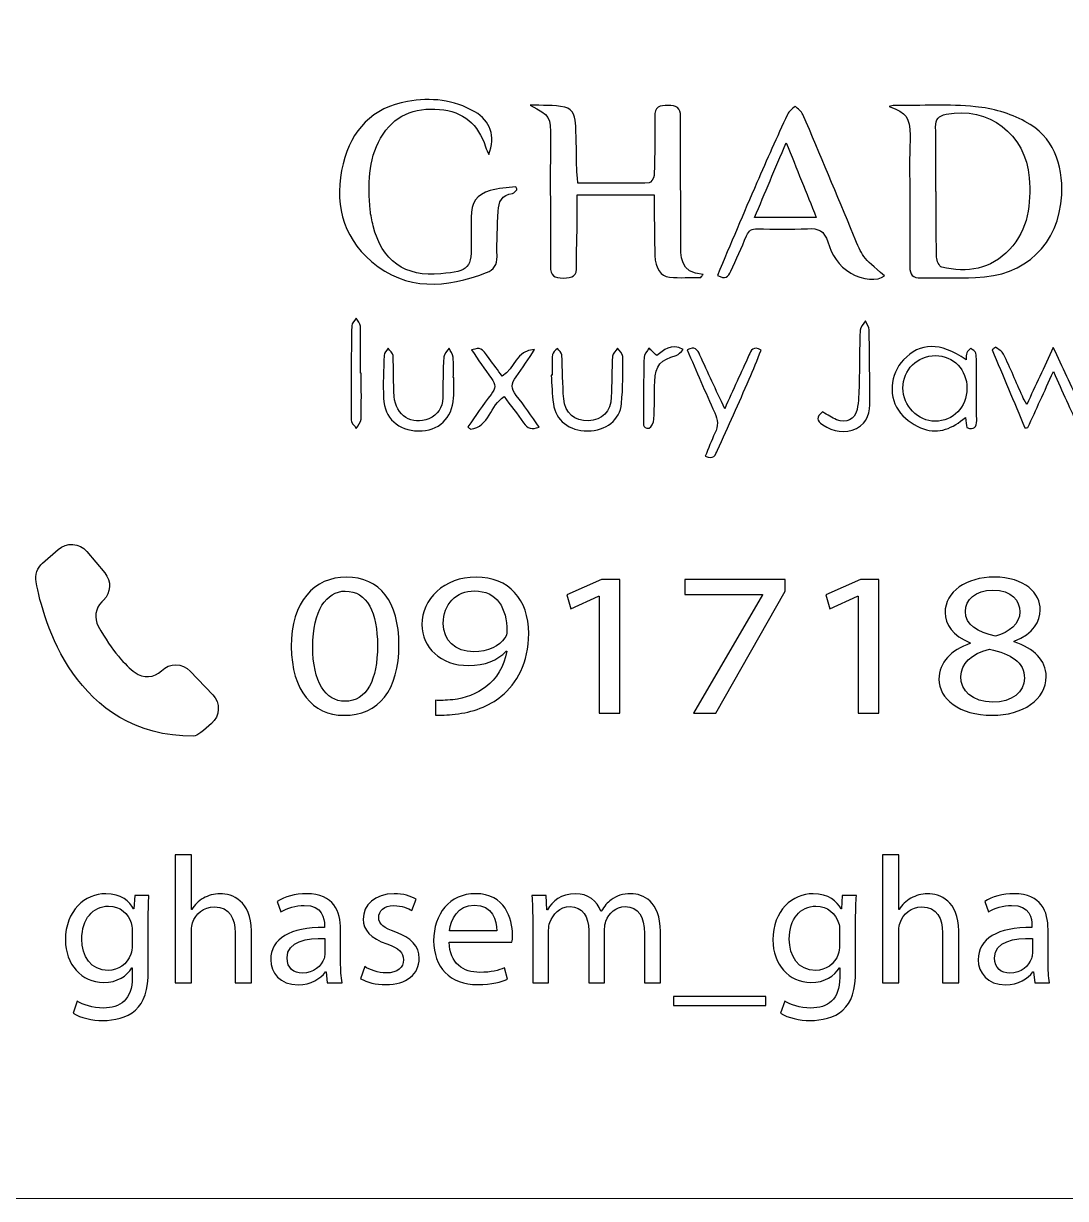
# Model space of a CAD drawing. Header units: millimetres. Extents: x -576 to 618, y 160 to 343.
# Drawn here: x 106.08 to 123.37, y 263.5 to 283 of the extents above; entities that cross this region are included whole.
import ezdxf

# ---------------------------------------------------------------- set-up
doc = ezdxf.new("R2010")
doc.units = ezdxf.units.MM
doc.header["$MEASUREMENT"] = 0
doc.layers.add('Layer 1', color=7, linetype='Continuous')

msp = doc.modelspace()

# ---------------------------------------------------------------- linework, layer by layer
at = {"layer": 'Layer 1', "color": 250, "lineweight": 18}
msp.add_open_spline([(103.1217, 303.3001), (103.1217, 303.3001), (136.9517, 303.3001), (136.9517, 303.3001), (138.5957, 303.3001), (139.9367, 301.9591), (139.9367, 300.3151), (139.9367, 300.3151), (139.9367, 266.4851), (139.9367, 266.4851), (139.9367, 264.8411), (138.5957, 263.5001), (136.9517, 263.5001), (136.9517, 263.5001), (103.1217, 263.5001), (103.1217, 263.5001), (101.4777, 263.5001), (100.1367, 264.8411), (100.1367, 266.4851), (100.1367, 266.4851), (100.1367, 300.3151), (100.1367, 300.3151), (100.1367, 301.9591), (101.4777, 303.3001), (103.1217, 303.3001)], degree=3, knots=[0, 0, 0, 0, 0.125, 0.125, 0.125, 0.25, 0.25, 0.25, 0.375, 0.375, 0.375, 0.5, 0.5, 0.5, 0.625, 0.625, 0.625, 0.75, 0.75, 0.75, 0.875, 0.875, 0.875, 1, 1, 1, 1], dxfattribs=at)
at = {"layer": 'Layer 1', "color": 230}
for points, knots in [([(113.798, 280.8265), (113.7802, 280.87), (113.7593, 280.9121), (113.7449, 280.9566), (113.6239, 281.3286), (113.3755, 281.5452), (112.9805, 281.5773), (112.5618, 281.6116), (112.2192, 281.4771), (112.0039, 281.1002), (111.7911, 280.7283), (111.7954, 280.3196), (111.8305, 279.9099), (111.8383, 279.8203), (111.8613, 279.7317), (111.8822, 279.644), (112.0174, 279.0684), (112.4126, 278.7875), (113.0026, 278.8465), (113.4778, 278.8946), (113.5172, 278.9389), (113.5072, 279.4122), (113.5047, 279.5367), (113.5028, 279.6616), (113.5044, 279.786), (113.5066, 280.0269), (113.5958, 280.1642), (113.8211, 280.2287), (113.958, 280.2678), (114.1044, 280.2733), (114.2463, 280.2939), (114.2529, 280.2768), (114.2594, 280.2602), (114.266, 280.2431), (114.242, 280.2222), (114.2195, 280.1851), (114.1933, 280.1826), (114.0111, 280.1632), (113.9606, 280.0366), (113.953, 279.8852), (113.9406, 279.6365), (113.93, 279.3869), (113.9353, 279.1376), (113.9381, 278.9966), (113.886, 278.9158), (113.758, 278.8674), (113.0912, 278.6141), (112.4332, 278.5564), (111.8526, 279.0524), (111.3524, 279.4802), (111.2298, 280.0547), (111.3812, 280.6756), (111.5172, 281.2321), (111.8716, 281.6081), (112.451, 281.709), (112.8355, 281.776), (113.2198, 281.7408), (113.5689, 281.5352), (113.8223, 281.3853), (113.9153, 281.138), (113.798, 280.8265)], [0, 0, 0, 0, 0.05, 0.05, 0.05, 0.1, 0.1, 0.1, 0.15, 0.15, 0.15, 0.2, 0.2, 0.2, 0.25, 0.25, 0.25, 0.3, 0.3, 0.3, 0.35, 0.35, 0.35, 0.4, 0.4, 0.4, 0.45, 0.45, 0.45, 0.5, 0.5, 0.5, 0.55, 0.55, 0.55, 0.6, 0.6, 0.6, 0.65, 0.65, 0.65, 0.7, 0.7, 0.7, 0.75, 0.75, 0.75, 0.8, 0.8, 0.8, 0.85, 0.85, 0.85, 0.9, 0.9, 0.9, 0.95, 0.95, 0.95, 1, 1, 1, 1]), ([(117.3177, 278.7875), (117.1436, 278.7875), (116.9686, 278.776), (116.796, 278.7913), (116.6466, 278.8043), (116.5627, 278.9345), (116.5542, 279.1517), (116.5436, 279.4234), (116.5455, 279.6958), (116.5427, 279.9682), (116.5421, 280.029), (116.5427, 280.0899), (116.5427, 280.1601), (116.5427, 280.1601), (115.2625, 280.1601), (115.2625, 280.1601), (115.2625, 279.9494), (115.2638, 279.7466), (115.2622, 279.5442), (115.2606, 279.357), (115.2457, 279.1694), (115.2563, 278.9828), (115.2659, 278.8088), (115.1861, 278.7776), (115.0335, 278.7766), (114.8831, 278.7753), (114.8185, 278.8159), (114.8204, 278.976), (114.8254, 279.4746), (114.8191, 279.9738), (114.8185, 280.4727), (114.8185, 280.6771), (114.8229, 280.8811), (114.8232, 281.0852), (114.8238, 281.4611), (114.8176, 281.4702), (114.4865, 281.6478), (114.6784, 281.639), (114.8746, 281.6518), (115.0609, 281.6147), (115.2073, 281.5853), (115.2354, 281.4312), (115.2413, 281.2977), (115.2519, 281.0596), (115.2516, 280.8215), (115.2581, 280.5835), (115.2603, 280.5108), (115.2697, 280.439), (115.2769, 280.3497), (115.6787, 280.3497), (116.0687, 280.347), (116.4584, 280.3554), (116.4884, 280.356), (116.5402, 280.4369), (116.5417, 280.4818), (116.5517, 280.8047), (116.5599, 281.1282), (116.5515, 281.4509), (116.5468, 281.6243), (116.6338, 281.6437), (116.7717, 281.6437), (116.9087, 281.6437), (116.981, 281.611), (116.9801, 281.4533), (116.9767, 280.7673), (116.9839, 280.0811), (116.9842, 279.3947), (116.9842, 279.1342), (116.9567, 278.8621), (117.3561, 278.8384), (117.3433, 278.8212), (117.3306, 278.8047), (117.3177, 278.7875)], [0, 0, 0, 0, 0.0416667, 0.0416667, 0.0416667, 0.0833333, 0.0833333, 0.0833333, 0.125, 0.125, 0.125, 0.1666667, 0.1666667, 0.1666667, 0.2083333, 0.2083333, 0.2083333, 0.25, 0.25, 0.25, 0.2916667, 0.2916667, 0.2916667, 0.3333333, 0.3333333, 0.3333333, 0.375, 0.375, 0.375, 0.4166667, 0.4166667, 0.4166667, 0.4583333, 0.4583333, 0.4583333, 0.5, 0.5, 0.5, 0.5416667, 0.5416667, 0.5416667, 0.5833333, 0.5833333, 0.5833333, 0.625, 0.625, 0.625, 0.6666667, 0.6666667, 0.6666667, 0.7083333, 0.7083333, 0.7083333, 0.75, 0.75, 0.75, 0.7916667, 0.7916667, 0.7916667, 0.8333333, 0.8333333, 0.8333333, 0.875, 0.875, 0.875, 0.9166667, 0.9166667, 0.9166667, 0.9583333, 0.9583333, 0.9583333, 1, 1, 1, 1]), ([(117.5905, 278.8221), (117.8117, 279.3426), (118.026, 279.853), (118.2457, 280.361), (118.4098, 280.7401), (118.579, 281.1173), (118.752, 281.4924), (118.7771, 281.5467), (118.8363, 281.585), (118.8797, 281.6306), (118.924, 281.5844), (118.9864, 281.546), (119.0101, 281.4908), (119.294, 280.8247), (119.5755, 280.1575), (119.8507, 279.4877), (119.9976, 279.1304), (119.9917, 279.128), (120.3636, 278.8147), (120.2529, 278.7208), (119.9923, 278.7429), (119.8039, 278.8574), (119.603, 278.9791), (119.4862, 279.1666), (119.421, 279.3804), (119.3661, 279.561), (119.2632, 279.6063), (119.0859, 279.5965), (118.8092, 279.5816), (118.5308, 279.5894), (118.2532, 279.5944), (118.1611, 279.5959), (118.1099, 279.566), (118.0741, 279.4789), (117.992, 279.2802), (117.8984, 279.0864), (117.8123, 278.8895), (117.7721, 278.7975), (117.719, 278.7492), (117.5905, 278.8221)], [0, 0, 0, 0, 0.0769231, 0.0769231, 0.0769231, 0.1538462, 0.1538462, 0.1538462, 0.2307692, 0.2307692, 0.2307692, 0.3076923, 0.3076923, 0.3076923, 0.3846154, 0.3846154, 0.3846154, 0.4615385, 0.4615385, 0.4615385, 0.5384615, 0.5384615, 0.5384615, 0.6153846, 0.6153846, 0.6153846, 0.6923077, 0.6923077, 0.6923077, 0.7692308, 0.7692308, 0.7692308, 0.8461538, 0.8461538, 0.8461538, 0.9230769, 0.9230769, 0.9230769, 1, 1, 1, 1]), ([(120.4398, 281.6248), (120.4707, 281.6304), (120.5013, 281.641), (120.5318, 281.6407), (120.9793, 281.6386), (121.4292, 281.6635), (121.8725, 281.6217), (122.1521, 281.5951), (122.4442, 281.5097), (122.6916, 281.3774), (123.1652, 281.125), (123.3293, 280.6704), (123.3022, 280.1583), (123.2582, 279.3337), (122.7, 278.8076), (121.8709, 278.7852), (121.5715, 278.7768), (121.271, 278.7876), (120.9711, 278.7786), (120.8277, 278.7745), (120.7833, 278.8348), (120.7836, 278.9686), (120.7852, 279.5518), (120.7808, 280.1349), (120.7799, 280.7178), (120.7799, 280.8594), (120.7893, 281.0008), (120.7873, 281.1424), (120.7833, 281.4466), (120.7312, 281.5134), (120.4398, 281.6248)], [0, 0, 0, 0, 0.1, 0.1, 0.1, 0.2, 0.2, 0.2, 0.3, 0.3, 0.3, 0.4, 0.4, 0.4, 0.5, 0.5, 0.5, 0.6, 0.6, 0.6, 0.7, 0.7, 0.7, 0.8, 0.8, 0.8, 0.9, 0.9, 0.9, 1, 1, 1, 1]), ([(121.2142, 280.2117), (121.2142, 280.2117), (121.2227, 280.2117), (121.2227, 280.2117), (121.2227, 279.8494), (121.2188, 279.4869), (121.2267, 279.1246), (121.2282, 279.0663), (121.2723, 278.968), (121.3131, 278.958), (121.7362, 278.8569), (122.1262, 278.9181), (122.4358, 279.2498), (122.7509, 279.587), (122.7958, 280.0073), (122.7642, 280.4407), (122.7115, 281.1646), (122.08, 281.6413), (121.3887, 281.495), (121.2607, 281.4681), (121.2082, 281.4176), (121.2114, 281.2819), (121.2202, 280.9252), (121.2142, 280.5686), (121.2142, 280.2117)], [0, 0, 0, 0, 0.125, 0.125, 0.125, 0.25, 0.25, 0.25, 0.375, 0.375, 0.375, 0.5, 0.5, 0.5, 0.625, 0.625, 0.625, 0.75, 0.75, 0.75, 0.875, 0.875, 0.875, 1, 1, 1, 1]), ([(118.7324, 281.0237), (118.5455, 280.5825), (118.3786, 280.1879), (118.2073, 279.7828), (118.2073, 279.7828), (119.2313, 279.7828), (119.2313, 279.7828), (119.0663, 280.1931), (118.9093, 280.5838), (118.7324, 281.0237)], [0, 0, 0, 0, 0.3333333, 0.3333333, 0.3333333, 0.6666667, 0.6666667, 0.6666667, 1, 1, 1, 1]), ([(111.6829, 277.1994), (111.6829, 276.9452), (111.6876, 276.6905), (111.6791, 276.4365), (111.6773, 276.3835), (111.6277, 276.3321), (111.5999, 276.2799), (111.5696, 276.3286), (111.5138, 276.3773), (111.5135, 276.4263), (111.511, 276.946), (111.5153, 277.4662), (111.5247, 277.986), (111.5253, 278.0278), (111.5743, 278.069), (111.6011, 278.1101), (111.6242, 278.0665), (111.6664, 278.0235), (111.6676, 277.9794), (111.6738, 277.7196), (111.6705, 277.4593), (111.6705, 277.1994), (111.6705, 277.1994), (111.6829, 277.1994), (111.6829, 277.1994)], [0, 0, 0, 0, 0.125, 0.125, 0.125, 0.25, 0.25, 0.25, 0.375, 0.375, 0.375, 0.5, 0.5, 0.5, 0.625, 0.625, 0.625, 0.75, 0.75, 0.75, 0.875, 0.875, 0.875, 1, 1, 1, 1]), ([(119.3364, 276.5547), (119.4209, 276.5075), (119.4917, 276.4595), (119.5688, 276.4264), (119.7261, 276.3588), (119.8727, 276.4258), (119.9073, 276.5943), (119.9354, 276.7309), (119.9376, 276.8739), (119.9414, 277.0149), (119.9495, 277.3144), (119.9473, 277.6142), (119.9595, 277.9138), (119.9616, 277.9656), (120.0153, 278.0159), (120.0453, 278.0664), (120.0671, 278.0161), (120.1067, 277.9659), (120.108, 277.9154), (120.1164, 277.525), (120.117, 277.1347), (120.1213, 276.744), (120.1236, 276.5534), (120.0876, 276.3768), (119.9008, 276.2826), (119.7051, 276.1844), (119.5167, 276.2308), (119.3379, 276.3413), (119.2319, 276.4071), (119.2281, 276.4742), (119.3364, 276.5547)], [0, 0, 0, 0, 0.1, 0.1, 0.1, 0.2, 0.2, 0.2, 0.3, 0.3, 0.3, 0.4, 0.4, 0.4, 0.5, 0.5, 0.5, 0.6, 0.6, 0.6, 0.7, 0.7, 0.7, 0.8, 0.8, 0.8, 0.9, 0.9, 0.9, 1, 1, 1, 1]), ([(121.7155, 277.4208), (121.7202, 277.472), (121.7158, 277.5088), (121.7286, 277.5372), (121.742, 277.5668), (121.7722, 277.5884), (121.7957, 277.6137), (121.8241, 277.5866), (121.8731, 277.5619), (121.878, 277.5307), (121.8915, 277.4473), (121.8874, 277.3616), (121.888, 277.2764), (121.8896, 276.9881), (121.889, 276.6995), (121.8927, 276.4109), (121.8939, 276.2979), (121.8527, 276.252), (121.7301, 276.2948), (121.723, 276.3404), (121.7155, 276.3894), (121.7042, 276.4621), (121.4959, 276.2845), (121.2649, 276.1819), (121.011, 276.2726), (120.8696, 276.3232), (120.7274, 276.4199), (120.6297, 276.5342), (120.4166, 276.7837), (120.4515, 277.1843), (120.678, 277.4205), (120.9573, 277.7126), (121.2786, 277.7169), (121.7155, 277.4208)], [0, 0, 0, 0, 0.0909091, 0.0909091, 0.0909091, 0.1818182, 0.1818182, 0.1818182, 0.2727273, 0.2727273, 0.2727273, 0.3636364, 0.3636364, 0.3636364, 0.4545455, 0.4545455, 0.4545455, 0.5454545, 0.5454545, 0.5454545, 0.6363636, 0.6363636, 0.6363636, 0.7272727, 0.7272727, 0.7272727, 0.8181818, 0.8181818, 0.8181818, 0.9090909, 0.9090909, 0.9090909, 1, 1, 1, 1]), ([(113.2159, 277.1272), (113.2159, 277.0142), (113.2218, 276.9004), (113.2149, 276.7881), (113.194, 276.4458), (112.9675, 276.2361), (112.6296, 276.2398), (112.296, 276.2439), (112.0667, 276.4508), (112.0526, 276.7815), (112.0424, 277.0183), (112.0526, 277.2564), (112.062, 277.4939), (112.0636, 277.5338), (112.1051, 277.5721), (112.1285, 277.6111), (112.1572, 277.5705), (112.2084, 277.5313), (112.2105, 277.4892), (112.2231, 277.2636), (112.2146, 277.0364), (112.2296, 276.8108), (112.2505, 276.4973), (112.5291, 276.3235), (112.8043, 276.4433), (112.9541, 276.5085), (113.0305, 276.6261), (113.0343, 276.7883), (113.0402, 277.0149), (113.038, 277.2411), (113.0521, 277.467), (113.0549, 277.5176), (113.1098, 277.565), (113.141, 277.6142), (113.164, 277.5646), (113.2028, 277.517), (113.2071, 277.4661), (113.2175, 277.354), (113.2102, 277.2402), (113.2102, 277.1272), (113.2102, 277.1272), (113.2159, 277.1272), (113.2159, 277.1272)], [0, 0, 0, 0, 0.0714286, 0.0714286, 0.0714286, 0.1428571, 0.1428571, 0.1428571, 0.2142857, 0.2142857, 0.2142857, 0.2857143, 0.2857143, 0.2857143, 0.3571429, 0.3571429, 0.3571429, 0.4285714, 0.4285714, 0.4285714, 0.5, 0.5, 0.5, 0.5714286, 0.5714286, 0.5714286, 0.6428571, 0.6428571, 0.6428571, 0.7142857, 0.7142857, 0.7142857, 0.7857143, 0.7857143, 0.7857143, 0.8571429, 0.8571429, 0.8571429, 0.9285714, 0.9285714, 0.9285714, 1, 1, 1, 1]), ([(114.6351, 276.3048), (114.5138, 276.2524), (114.4401, 276.2817), (114.3749, 276.375), (114.2716, 276.5229), (114.1593, 276.6646), (114.051, 276.8087), (113.8233, 276.6696), (113.8068, 276.3058), (113.4945, 276.2693), (113.48, 276.2814), (113.4657, 276.2936), (113.4517, 276.3054), (113.5793, 276.4868), (113.7004, 276.6733), (113.837, 276.8471), (113.9122, 276.9432), (113.9187, 277.0143), (113.8429, 277.1123), (113.7265, 277.263), (113.6236, 277.4246), (113.5122, 277.5853), (113.672, 277.6284), (113.6716, 277.628), (113.8058, 277.4415), (113.8773, 277.3417), (113.9512, 277.2437), (114.0204, 277.1497), (114.2352, 277.2745), (114.2501, 277.5882), (114.5593, 277.59), (114.4576, 277.4393), (114.3631, 277.2827), (114.2514, 277.1397), (114.164, 277.0278), (114.1628, 276.9416), (114.253, 276.8303), (114.3871, 276.6643), (114.505, 276.4855), (114.6351, 276.3048)], [0, 0, 0, 0, 0.0769231, 0.0769231, 0.0769231, 0.1538462, 0.1538462, 0.1538462, 0.2307692, 0.2307692, 0.2307692, 0.3076923, 0.3076923, 0.3076923, 0.3846154, 0.3846154, 0.3846154, 0.4615385, 0.4615385, 0.4615385, 0.5384615, 0.5384615, 0.5384615, 0.6153846, 0.6153846, 0.6153846, 0.6923077, 0.6923077, 0.6923077, 0.7692308, 0.7692308, 0.7692308, 0.8461538, 0.8461538, 0.8461538, 0.9230769, 0.9230769, 0.9230769, 1, 1, 1, 1]), ([(114.8498, 277.1662), (114.8498, 277.2795), (114.843, 277.3937), (114.8539, 277.506), (114.8573, 277.5428), (114.9078, 277.5752), (114.9366, 277.6096), (114.9618, 277.5734), (115.0068, 277.5382), (115.0093, 277.5004), (115.0242, 277.2576), (115.0215, 277.0133), (115.0411, 276.7706), (115.0601, 276.5357), (115.2267, 276.3971), (115.4504, 276.4087), (115.6801, 276.4202), (115.8208, 276.5628), (115.8305, 276.8014), (115.8392, 277.028), (115.8376, 277.2548), (115.8517, 277.481), (115.8545, 277.5272), (115.9069, 277.5703), (115.9362, 277.6146), (115.9659, 277.5687), (116.0208, 277.5225), (116.0211, 277.4761), (116.0226, 277.2162), (116.0245, 276.9547), (116.0005, 276.6964), (115.9743, 276.4158), (115.7428, 276.2402), (115.4386, 276.2405), (115.1303, 276.2408), (114.9091, 276.4121), (114.8704, 276.6923), (114.8492, 276.8486), (114.8445, 277.0074), (114.8326, 277.1653), (114.8383, 277.1656), (114.8439, 277.1659), (114.8498, 277.1662)], [0, 0, 0, 0, 0.0714286, 0.0714286, 0.0714286, 0.1428571, 0.1428571, 0.1428571, 0.2142857, 0.2142857, 0.2142857, 0.2857143, 0.2857143, 0.2857143, 0.3571429, 0.3571429, 0.3571429, 0.4285714, 0.4285714, 0.4285714, 0.5, 0.5, 0.5, 0.5714286, 0.5714286, 0.5714286, 0.6428571, 0.6428571, 0.6428571, 0.7142857, 0.7142857, 0.7142857, 0.7857143, 0.7857143, 0.7857143, 0.8571429, 0.8571429, 0.8571429, 0.9285714, 0.9285714, 0.9285714, 1, 1, 1, 1]), ([(116.5844, 277.4925), (116.7015, 277.5736), (116.8154, 277.7078), (117.0235, 277.5912), (116.9798, 277.5522), (116.9492, 277.5025), (116.9083, 277.4917), (116.6503, 277.4223), (116.5658, 277.3316), (116.5523, 277.0623), (116.5417, 276.8535), (116.5501, 276.6439), (116.5383, 276.4352), (116.5352, 276.3824), (116.4925, 276.2931), (116.4574, 276.2882), (116.3395, 276.2701), (116.3655, 276.3746), (116.3655, 276.4408), (116.3648, 276.7802), (116.3651, 277.1194), (116.3745, 277.4582), (116.3761, 277.5113), (116.4257, 277.5628), (116.4531, 277.6149), (116.4927, 277.5781), (116.5321, 277.5413), (116.5844, 277.4925)], [0, 0, 0, 0, 0.1111111, 0.1111111, 0.1111111, 0.2222222, 0.2222222, 0.2222222, 0.3333333, 0.3333333, 0.3333333, 0.4444444, 0.4444444, 0.4444444, 0.5555556, 0.5555556, 0.5555556, 0.6666667, 0.6666667, 0.6666667, 0.7777778, 0.7777778, 0.7777778, 0.8888889, 0.8888889, 0.8888889, 1, 1, 1, 1]), ([(118.3153, 277.58), (118.2498, 277.4187), (118.1877, 277.2567), (118.1181, 277.0976), (117.9455, 276.7042), (117.7702, 276.312), (117.5948, 275.9198), (117.5605, 275.8431), (117.5281, 275.756), (117.3892, 275.8184), (117.4426, 275.9482), (117.49, 276.0786), (117.5499, 276.2037), (117.6058, 276.3201), (117.602, 276.4231), (117.5474, 276.5419), (117.3892, 276.8846), (117.2432, 277.2328), (117.0904, 277.5835), (117.2176, 277.6558), (117.2617, 277.585), (117.3022, 277.4961), (117.4329, 277.2097), (117.5658, 276.9242), (117.7116, 276.6091), (117.8544, 276.9242), (117.9839, 277.2106), (118.1144, 277.4964), (118.1503, 277.5744), (118.1849, 277.6596), (118.3153, 277.58)], [0, 0, 0, 0, 0.1, 0.1, 0.1, 0.2, 0.2, 0.2, 0.3, 0.3, 0.3, 0.4, 0.4, 0.4, 0.5, 0.5, 0.5, 0.6, 0.6, 0.6, 0.7, 0.7, 0.7, 0.8, 0.8, 0.8, 0.9, 0.9, 0.9, 1, 1, 1, 1]), ([(123.1643, 277.2238), (123.0117, 276.8875), (122.8766, 276.5908), (122.7418, 276.294), (122.7256, 276.2924), (122.709, 276.2912), (122.6925, 276.29), (122.5116, 276.7218), (122.3302, 277.1533), (122.149, 277.5851), (122.168, 277.6004), (122.1864, 277.616), (122.2052, 277.6317), (122.2507, 277.5927), (122.3153, 277.5627), (122.339, 277.5131), (122.4491, 277.2831), (122.5475, 277.0482), (122.6507, 276.8151), (122.6685, 276.7754), (122.6909, 276.738), (122.7225, 276.6784), (122.8694, 276.9945), (123.0068, 277.2903), (123.1634, 277.6266), (123.3191, 277.2925), (123.4576, 276.9945), (123.6099, 276.6675), (123.7424, 276.9633), (123.8585, 277.2322), (123.9846, 277.4965), (124.011, 277.5521), (124.0757, 277.5889), (124.1225, 277.6344), (124.1446, 277.6191), (124.1664, 277.6035), (124.188, 277.588), (124.0045, 277.1561), (123.8208, 276.7243), (123.6373, 276.2931), (123.6205, 276.2922), (123.6033, 276.2912), (123.5868, 276.2906), (123.451, 276.5901), (123.3153, 276.8896), (123.1643, 277.2238)], [0, 0, 0, 0, 0.0666667, 0.0666667, 0.0666667, 0.1333333, 0.1333333, 0.1333333, 0.2, 0.2, 0.2, 0.2666667, 0.2666667, 0.2666667, 0.3333333, 0.3333333, 0.3333333, 0.4, 0.4, 0.4, 0.4666667, 0.4666667, 0.4666667, 0.5333333, 0.5333333, 0.5333333, 0.6, 0.6, 0.6, 0.6666667, 0.6666667, 0.6666667, 0.7333333, 0.7333333, 0.7333333, 0.8, 0.8, 0.8, 0.8666667, 0.8666667, 0.8666667, 0.9333333, 0.9333333, 0.9333333, 1, 1, 1, 1]), ([(121.2066, 277.4898), (120.9071, 277.4917), (120.6696, 277.2539), (120.6696, 276.9519), (120.67, 276.658), (120.9186, 276.4003), (121.2012, 276.4009), (121.5018, 276.4015), (121.7277, 276.6339), (121.7301, 276.9453), (121.7326, 277.2549), (121.5083, 277.4879), (121.2066, 277.4898)], [0, 0, 0, 0, 0.25, 0.25, 0.25, 0.5, 0.5, 0.5, 0.75, 0.75, 0.75, 1, 1, 1, 1]), ([(107.3781, 273.4016), (107.3781, 273.4016), (107.4074, 273.4304), (107.4074, 273.4304), (107.5313, 273.5527), (107.5407, 273.7498), (107.428, 273.8828), (107.428, 273.8828), (107.1285, 274.2381), (107.1285, 274.2381), (107.0077, 274.3811), (106.7934, 274.3967), (106.6533, 274.2734), (106.6533, 274.2734), (106.3956, 274.0463), (106.3956, 274.0463), (106.307, 273.9683), (106.2667, 273.85), (106.2886, 273.7337), (106.405, 273.109), (106.926, 271.172), (108.9057, 271.172), (108.9503, 271.172), (109.0779, 271.2753), (109.1984, 271.3824), (109.3394, 271.5084), (109.3488, 271.7253), (109.2187, 271.8619), (109.2187, 271.8619), (108.8455, 272.2541), (108.8455, 272.2541), (108.7166, 272.3898), (108.501, 272.3927), (108.3684, 272.26), (108.2502, 272.1417), (108.0639, 272.1284), (107.931, 272.2295), (107.7709, 272.3511), (107.5534, 272.5779), (107.321, 272.9998), (107.2486, 273.1312), (107.2714, 273.2966), (107.3781, 273.4016)], [0, 0, 0, 0, 0.0714286, 0.0714286, 0.0714286, 0.1428571, 0.1428571, 0.1428571, 0.2142857, 0.2142857, 0.2142857, 0.2857143, 0.2857143, 0.2857143, 0.3571429, 0.3571429, 0.3571429, 0.4285714, 0.4285714, 0.4285714, 0.5, 0.5, 0.5, 0.5714286, 0.5714286, 0.5714286, 0.6428571, 0.6428571, 0.6428571, 0.7142857, 0.7142857, 0.7142857, 0.7857143, 0.7857143, 0.7857143, 0.8571429, 0.8571429, 0.8571429, 0.9285714, 0.9285714, 0.9285714, 1, 1, 1, 1]), ([(112.3079, 272.6904), (112.3079, 271.9363), (111.9759, 271.5197), (111.3924, 271.5197), (110.878, 271.5197), (110.5295, 271.9259), (110.5213, 272.6601), (110.5213, 273.4039), (110.9023, 273.8136), (111.4371, 273.8136), (111.9922, 273.8136), (112.3079, 273.3971), (112.3079, 272.6904)], [0, 0, 0, 0, 0.25, 0.25, 0.25, 0.5, 0.5, 0.5, 0.75, 0.75, 0.75, 1, 1, 1, 1]), ([(112.9126, 271.769), (112.9897, 271.7621), (113.0789, 271.769), (113.2003, 271.779), (113.4068, 271.8034), (113.6015, 271.8748), (113.7513, 271.9943), (113.9258, 272.1275), (114.0512, 272.3219), (114.0998, 272.5846), (114.0998, 272.5846), (114.0877, 272.5846), (114.0877, 272.5846), (113.9419, 272.4345), (113.7314, 272.3459), (113.4677, 272.3459), (112.9937, 272.3459), (112.6898, 272.6464), (112.6898, 273.0251), (112.6898, 273.4448), (113.0505, 273.8136), (113.5894, 273.8136), (114.1282, 273.8136), (114.4605, 273.4448), (114.4605, 272.8785), (114.4605, 272.3902), (114.2658, 272.0489), (114.0066, 271.8373), (113.8041, 271.6701), (113.5245, 271.5677), (113.2408, 271.5403), (113.1114, 271.5232), (112.9978, 271.5197), (112.9126, 271.5232), (112.9126, 271.5232), (112.9126, 271.769), (112.9126, 271.769)], [0, 0, 0, 0, 0.0833333, 0.0833333, 0.0833333, 0.1666667, 0.1666667, 0.1666667, 0.25, 0.25, 0.25, 0.3333333, 0.3333333, 0.3333333, 0.4166667, 0.4166667, 0.4166667, 0.5, 0.5, 0.5, 0.5833333, 0.5833333, 0.5833333, 0.6666667, 0.6666667, 0.6666667, 0.75, 0.75, 0.75, 0.8333333, 0.8333333, 0.8333333, 0.9166667, 0.9166667, 0.9166667, 1, 1, 1, 1]), ([(121.2668, 272.1206), (121.2668, 272.4004), (121.4652, 272.5986), (121.7891, 272.7147), (121.7891, 272.7147), (121.7854, 272.7246), (121.7854, 272.7246), (121.4936, 272.8407), (121.3679, 273.0319), (121.3679, 273.2232), (121.3679, 273.5749), (121.7205, 273.8135), (122.1822, 273.8135), (122.6927, 273.8135), (122.9479, 273.5439), (122.9479, 273.2676), (122.9479, 273.08), (122.8387, 272.8785), (122.5145, 272.7486), (122.5145, 272.7486), (122.5145, 272.7384), (122.5145, 272.7384), (122.8425, 272.6292), (123.0453, 272.4345), (123.0453, 272.1649), (123.0453, 271.7792), (122.6525, 271.52), (122.1501, 271.52), (121.5988, 271.52), (121.2668, 271.7961), (121.2668, 272.1206)], [0, 0, 0, 0, 0.1, 0.1, 0.1, 0.2, 0.2, 0.2, 0.3, 0.3, 0.3, 0.4, 0.4, 0.4, 0.5, 0.5, 0.5, 0.6, 0.6, 0.6, 0.7, 0.7, 0.7, 0.8, 0.8, 0.8, 0.9, 0.9, 0.9, 1, 1, 1, 1]), ([(115.6281, 273.4961), (115.6281, 273.4961), (115.62, 273.4961), (115.62, 273.4961), (115.62, 273.4961), (115.1623, 273.288), (115.1623, 273.288), (115.1623, 273.288), (115.0933, 273.5167), (115.0933, 273.5167), (115.0933, 273.5167), (115.6686, 273.776), (115.6686, 273.776), (115.6686, 273.776), (115.9725, 273.776), (115.9725, 273.776), (115.9725, 273.776), (115.9725, 271.5573), (115.9725, 271.5573), (115.9725, 271.5573), (115.6281, 271.5573), (115.6281, 271.5573), (115.6281, 271.5573), (115.6281, 273.4961), (115.6281, 273.4961)], [0, 0, 0, 0, 0.125, 0.125, 0.125, 0.25, 0.25, 0.25, 0.375, 0.375, 0.375, 0.5, 0.5, 0.5, 0.625, 0.625, 0.625, 0.75, 0.75, 0.75, 0.875, 0.875, 0.875, 1, 1, 1, 1]), ([(118.7124, 273.7761), (118.7124, 273.7761), (118.7124, 273.578), (118.7124, 273.578), (118.7124, 273.578), (117.5657, 271.5574), (117.5657, 271.5574), (117.5657, 271.5574), (117.1972, 271.5574), (117.1972, 271.5574), (117.1972, 271.5574), (118.3397, 273.5203), (118.3397, 273.5203), (118.3397, 273.5203), (118.3397, 273.5269), (118.3397, 273.5269), (118.3397, 273.5269), (117.0512, 273.5269), (117.0512, 273.5269), (117.0512, 273.5269), (117.0512, 273.7761), (117.0512, 273.7761), (117.0512, 273.7761), (118.7124, 273.7761), (118.7124, 273.7761)], [0, 0, 0, 0, 0.125, 0.125, 0.125, 0.25, 0.25, 0.25, 0.375, 0.375, 0.375, 0.5, 0.5, 0.5, 0.625, 0.625, 0.625, 0.75, 0.75, 0.75, 0.875, 0.875, 0.875, 1, 1, 1, 1]), ([(119.9246, 273.4961), (119.9246, 273.4961), (119.9164, 273.4961), (119.9164, 273.4961), (119.9164, 273.4961), (119.4587, 273.288), (119.4587, 273.288), (119.4587, 273.288), (119.3899, 273.5167), (119.3899, 273.5167), (119.3899, 273.5167), (119.9652, 273.776), (119.9652, 273.776), (119.9652, 273.776), (120.2691, 273.776), (120.2691, 273.776), (120.2691, 273.776), (120.2691, 271.5573), (120.2691, 271.5573), (120.2691, 271.5573), (119.9246, 271.5573), (119.9246, 271.5573), (119.9246, 271.5573), (119.9246, 273.4961), (119.9246, 273.4961)], [0, 0, 0, 0, 0.125, 0.125, 0.125, 0.25, 0.25, 0.25, 0.375, 0.375, 0.375, 0.5, 0.5, 0.5, 0.625, 0.625, 0.625, 0.75, 0.75, 0.75, 0.875, 0.875, 0.875, 1, 1, 1, 1]), ([(110.878, 272.6564), (110.878, 272.0795), (111.0885, 271.7521), (111.4128, 271.7521), (111.7772, 271.7521), (111.9516, 272.1103), (111.9516, 272.6769), (111.9516, 273.223), (111.7856, 273.5814), (111.4168, 273.5814), (111.1048, 273.5814), (110.878, 273.2607), (110.878, 272.6564)], [0, 0, 0, 0, 0.25, 0.25, 0.25, 0.5, 0.5, 0.5, 0.75, 0.75, 0.75, 1, 1, 1, 1]), ([(113.0425, 273.0457), (113.0425, 272.769), (113.2408, 272.5746), (113.5488, 272.5746), (113.7879, 272.5746), (113.9744, 272.6736), (114.0674, 272.8064), (114.0877, 272.8339), (114.0998, 272.8682), (114.0998, 272.916), (114.0998, 273.2947), (113.9339, 273.5852), (113.561, 273.5852), (113.2571, 273.5852), (113.0425, 273.3596), (113.0425, 273.0457)], [0, 0, 0, 0, 0.2, 0.2, 0.2, 0.4, 0.4, 0.4, 0.6, 0.6, 0.6, 0.8, 0.8, 0.8, 1, 1, 1, 1]), ([(121.7043, 273.2435), (121.7043, 273.0217), (121.903, 272.9022), (122.2065, 272.8342), (122.4334, 272.8991), (122.6078, 273.0354), (122.6078, 273.2369), (122.6078, 273.4145), (122.482, 273.5986), (122.1622, 273.5986), (121.8665, 273.5986), (121.7043, 273.4348), (121.7043, 273.2435)], [0, 0, 0, 0, 0.25, 0.25, 0.25, 0.5, 0.5, 0.5, 0.75, 0.75, 0.75, 1, 1, 1, 1]), ([(122.6848, 272.134), (122.6848, 272.4039), (122.4621, 272.5336), (122.1052, 272.6189), (121.7975, 272.544), (121.6316, 272.3733), (121.6316, 272.1615), (121.6194, 271.9365), (121.8219, 271.7383), (122.1579, 271.7383), (122.478, 271.7383), (122.6848, 271.9056), (122.6848, 272.134)], [0, 0, 0, 0, 0.25, 0.25, 0.25, 0.5, 0.5, 0.5, 0.75, 0.75, 0.75, 1, 1, 1, 1]), ([(108.5963, 269.2023), (108.5963, 269.2023), (108.8662, 269.2023), (108.8662, 269.2023), (108.8662, 269.2023), (108.8662, 268.299), (108.8662, 268.299), (108.8662, 268.299), (108.8721, 268.299), (108.8721, 268.299), (108.9152, 268.3742), (108.9826, 268.4401), (109.0653, 268.4847), (109.1451, 268.5296), (109.24, 268.5592), (109.3414, 268.5592), (109.5407, 268.5592), (109.8597, 268.4401), (109.8597, 267.9405), (109.8597, 267.9405), (109.8597, 267.0794), (109.8597, 267.0794), (109.8597, 267.0794), (109.5897, 267.0794), (109.5897, 267.0794), (109.5897, 267.0794), (109.5897, 267.9106), (109.5897, 267.9106), (109.5897, 268.1436), (109.5008, 268.3411), (109.2462, 268.3411), (109.0715, 268.3411), (108.9336, 268.2214), (108.8846, 268.0778), (108.8694, 268.0423), (108.8662, 268.0032), (108.8662, 267.9524), (108.8662, 267.9524), (108.8662, 267.0794), (108.8662, 267.0794), (108.8662, 267.0794), (108.5963, 267.0794), (108.5963, 267.0794), (108.5963, 267.0794), (108.5963, 269.2023), (108.5963, 269.2023)], [0, 0, 0, 0, 0.0666667, 0.0666667, 0.0666667, 0.1333333, 0.1333333, 0.1333333, 0.2, 0.2, 0.2, 0.2666667, 0.2666667, 0.2666667, 0.3333333, 0.3333333, 0.3333333, 0.4, 0.4, 0.4, 0.4666667, 0.4666667, 0.4666667, 0.5333333, 0.5333333, 0.5333333, 0.6, 0.6, 0.6, 0.6666667, 0.6666667, 0.6666667, 0.7333333, 0.7333333, 0.7333333, 0.8, 0.8, 0.8, 0.8666667, 0.8666667, 0.8666667, 0.9333333, 0.9333333, 0.9333333, 1, 1, 1, 1]), ([(120.3321, 269.2023), (120.3321, 269.2023), (120.602, 269.2023), (120.602, 269.2023), (120.602, 269.2023), (120.602, 268.299), (120.602, 268.299), (120.602, 268.299), (120.6082, 268.299), (120.6082, 268.299), (120.651, 268.3742), (120.7184, 268.4401), (120.8014, 268.4847), (120.8809, 268.5296), (120.9758, 268.5592), (121.0772, 268.5592), (121.2762, 268.5592), (121.5954, 268.4401), (121.5954, 267.9405), (121.5954, 267.9405), (121.5954, 267.0794), (121.5954, 267.0794), (121.5954, 267.0794), (121.3256, 267.0794), (121.3256, 267.0794), (121.3256, 267.0794), (121.3256, 267.9106), (121.3256, 267.9106), (121.3256, 268.1436), (121.2366, 268.3411), (120.982, 268.3411), (120.8073, 268.3411), (120.6694, 268.2214), (120.6204, 268.0778), (120.6051, 268.0423), (120.602, 268.0032), (120.602, 267.9524), (120.602, 267.9524), (120.602, 267.0794), (120.602, 267.0794), (120.602, 267.0794), (120.3321, 267.0794), (120.3321, 267.0794), (120.3321, 267.0794), (120.3321, 269.2023), (120.3321, 269.2023)], [0, 0, 0, 0, 0.0666667, 0.0666667, 0.0666667, 0.1333333, 0.1333333, 0.1333333, 0.2, 0.2, 0.2, 0.2666667, 0.2666667, 0.2666667, 0.3333333, 0.3333333, 0.3333333, 0.4, 0.4, 0.4, 0.4666667, 0.4666667, 0.4666667, 0.5333333, 0.5333333, 0.5333333, 0.6, 0.6, 0.6, 0.6666667, 0.6666667, 0.6666667, 0.7333333, 0.7333333, 0.7333333, 0.8, 0.8, 0.8, 0.8666667, 0.8666667, 0.8666667, 0.9333333, 0.9333333, 0.9333333, 1, 1, 1, 1]), ([(108.1606, 268.5265), (108.1546, 268.4219), (108.1484, 268.3052), (108.1484, 268.1289), (108.1484, 268.1289), (108.1484, 267.2887), (108.1484, 267.2887), (108.1484, 266.957), (108.081, 266.7533), (107.9369, 266.6278), (107.7927, 266.4965), (107.5843, 266.4544), (107.3971, 266.4544), (107.2192, 266.4544), (107.0232, 266.4965), (106.9035, 266.5742), (106.9035, 266.5742), (106.9712, 266.7745), (106.9712, 266.7745), (107.0692, 266.7146), (107.2223, 266.6609), (107.4065, 266.6609), (107.6822, 266.6609), (107.8848, 266.8013), (107.8848, 267.1664), (107.8848, 267.1664), (107.8848, 267.3274), (107.8848, 267.3274), (107.8848, 267.3274), (107.8785, 267.3274), (107.8785, 267.3274), (107.7958, 267.1932), (107.6364, 267.0855), (107.4065, 267.0855), (107.0383, 267.0855), (106.7749, 267.3904), (106.7749, 267.7911), (106.7749, 268.2815), (107.1028, 268.5595), (107.4433, 268.5595), (107.7006, 268.5595), (107.8417, 268.4279), (107.9063, 268.3084), (107.9063, 268.3084), (107.9122, 268.3084), (107.9122, 268.3084), (107.9122, 268.3084), (107.9247, 268.5265), (107.9247, 268.5265), (107.9247, 268.5265), (108.1606, 268.5265), (108.1606, 268.5265)], [0, 0, 0, 0, 0.0588235, 0.0588235, 0.0588235, 0.1176471, 0.1176471, 0.1176471, 0.1764706, 0.1764706, 0.1764706, 0.2352941, 0.2352941, 0.2352941, 0.2941176, 0.2941176, 0.2941176, 0.3529412, 0.3529412, 0.3529412, 0.4117647, 0.4117647, 0.4117647, 0.4705882, 0.4705882, 0.4705882, 0.5294118, 0.5294118, 0.5294118, 0.5882353, 0.5882353, 0.5882353, 0.6470588, 0.6470588, 0.6470588, 0.7058824, 0.7058824, 0.7058824, 0.7647059, 0.7647059, 0.7647059, 0.8235294, 0.8235294, 0.8235294, 0.8823529, 0.8823529, 0.8823529, 0.9411765, 0.9411765, 0.9411765, 1, 1, 1, 1]), ([(111.12, 267.0794), (111.12, 267.0794), (111.0985, 267.262), (111.0985, 267.262), (111.0985, 267.262), (111.0891, 267.262), (111.0891, 267.262), (111.0064, 267.1484), (110.847, 267.0465), (110.6355, 267.0465), (110.335, 267.0465), (110.1818, 267.2526), (110.1818, 267.4621), (110.1818, 267.8118), (110.5007, 268.0033), (111.0738, 268.0002), (111.0738, 268.0002), (111.0738, 268.0302), (111.0738, 268.0302), (111.0738, 268.1497), (111.0401, 268.365), (110.7366, 268.365), (110.5986, 268.365), (110.4548, 268.3232), (110.3503, 268.2573), (110.3503, 268.2573), (110.2891, 268.4308), (110.2891, 268.4308), (110.4117, 268.5085), (110.5896, 268.5594), (110.7765, 268.5594), (111.2301, 268.5594), (111.3406, 268.2573), (111.3406, 267.9675), (111.3406, 267.9675), (111.3406, 267.4261), (111.3406, 267.4261), (111.3406, 267.3007), (111.3469, 267.1781), (111.3653, 267.0794), (111.3653, 267.0794), (111.12, 267.0794), (111.12, 267.0794)], [0, 0, 0, 0, 0.0714286, 0.0714286, 0.0714286, 0.1428571, 0.1428571, 0.1428571, 0.2142857, 0.2142857, 0.2142857, 0.2857143, 0.2857143, 0.2857143, 0.3571429, 0.3571429, 0.3571429, 0.4285714, 0.4285714, 0.4285714, 0.5, 0.5, 0.5, 0.5714286, 0.5714286, 0.5714286, 0.6428571, 0.6428571, 0.6428571, 0.7142857, 0.7142857, 0.7142857, 0.7857143, 0.7857143, 0.7857143, 0.8571429, 0.8571429, 0.8571429, 0.9285714, 0.9285714, 0.9285714, 1, 1, 1, 1]), ([(111.7395, 267.3485), (111.8191, 267.2976), (111.9605, 267.244), (112.0953, 267.244), (112.2915, 267.244), (112.3832, 267.3397), (112.3832, 267.459), (112.3832, 267.5847), (112.3068, 267.6536), (112.1075, 267.7251), (111.8406, 267.818), (111.715, 267.9616), (111.715, 268.1351), (111.715, 268.3682), (111.908, 268.5594), (112.227, 268.5594), (112.3773, 268.5594), (112.509, 268.5176), (112.5917, 268.4699), (112.5917, 268.4699), (112.5246, 268.2783), (112.5246, 268.2783), (112.4662, 268.3145), (112.3589, 268.3622), (112.2207, 268.3622), (112.0616, 268.3622), (111.9727, 268.2724), (111.9727, 268.1647), (111.9727, 268.0449), (112.0616, 267.9916), (112.2547, 267.9195), (112.5121, 267.8237), (112.6438, 267.6983), (112.6438, 267.4833), (112.6438, 267.229), (112.4416, 267.0496), (112.089, 267.0496), (111.9264, 267.0496), (111.7764, 267.0883), (111.6722, 267.1482), (111.6722, 267.1482), (111.7395, 267.3485), (111.7395, 267.3485)], [0, 0, 0, 0, 0.0714286, 0.0714286, 0.0714286, 0.1428571, 0.1428571, 0.1428571, 0.2142857, 0.2142857, 0.2142857, 0.2857143, 0.2857143, 0.2857143, 0.3571429, 0.3571429, 0.3571429, 0.4285714, 0.4285714, 0.4285714, 0.5, 0.5, 0.5, 0.5714286, 0.5714286, 0.5714286, 0.6428571, 0.6428571, 0.6428571, 0.7142857, 0.7142857, 0.7142857, 0.7857143, 0.7857143, 0.7857143, 0.8571429, 0.8571429, 0.8571429, 0.9285714, 0.9285714, 0.9285714, 1, 1, 1, 1]), ([(113.141, 267.7552), (113.1469, 267.3994), (113.3799, 267.2528), (113.6499, 267.2528), (113.8429, 267.2528), (113.9597, 267.2859), (114.0608, 267.3274), (114.0608, 267.3274), (114.1069, 267.1392), (114.1069, 267.1392), (114.0118, 267.0974), (113.8492, 267.0496), (113.6133, 267.0496), (113.1563, 267.0496), (112.8836, 267.3423), (112.8836, 267.7791), (112.8836, 268.2157), (113.1469, 268.5595), (113.5793, 268.5595), (114.0639, 268.5595), (114.1925, 268.1439), (114.1925, 267.8777), (114.1925, 267.8238), (114.1865, 267.782), (114.1834, 267.7552), (114.1834, 267.7552), (113.141, 267.7552), (113.141, 267.7552)], [0, 0, 0, 0, 0.1111111, 0.1111111, 0.1111111, 0.2222222, 0.2222222, 0.2222222, 0.3333333, 0.3333333, 0.3333333, 0.4444444, 0.4444444, 0.4444444, 0.5555556, 0.5555556, 0.5555556, 0.6666667, 0.6666667, 0.6666667, 0.7777778, 0.7777778, 0.7777778, 0.8888889, 0.8888889, 0.8888889, 1, 1, 1, 1]), ([(114.527, 268.1349), (114.527, 268.2844), (114.5239, 268.407), (114.5148, 268.5265), (114.5148, 268.5265), (114.7506, 268.5265), (114.7506, 268.5265), (114.7506, 268.5265), (114.7632, 268.2934), (114.7632, 268.2934), (114.7632, 268.2934), (114.7722, 268.2934), (114.7722, 268.2934), (114.8552, 268.4307), (114.9932, 268.5593), (115.2383, 268.5593), (115.4405, 268.5593), (115.594, 268.4401), (115.6583, 268.2694), (115.6583, 268.2694), (115.6645, 268.2694), (115.6645, 268.2694), (115.7104, 268.35), (115.7688, 268.4129), (115.8299, 268.4579), (115.9188, 268.5234), (116.0172, 268.5593), (116.1581, 268.5593), (116.3544, 268.5593), (116.6456, 268.4338), (116.6456, 267.9318), (116.6456, 267.9318), (116.6456, 267.0794), (116.6456, 267.0794), (116.6456, 267.0794), (116.3819, 267.0794), (116.3819, 267.0794), (116.3819, 267.0794), (116.3819, 267.8987), (116.3819, 267.8987), (116.3819, 268.1768), (116.2776, 268.3443), (116.0602, 268.3443), (115.9067, 268.3443), (115.7872, 268.2336), (115.7413, 268.105), (115.7288, 268.0691), (115.7198, 268.0214), (115.7198, 267.9733), (115.7198, 267.9733), (115.7198, 267.0794), (115.7198, 267.0794), (115.7198, 267.0794), (115.4562, 267.0794), (115.4562, 267.0794), (115.4562, 267.0794), (115.4562, 267.9465), (115.4562, 267.9465), (115.4562, 268.1768), (115.3519, 268.3443), (115.1463, 268.3443), (114.9775, 268.3443), (114.8552, 268.2126), (114.8121, 268.081), (114.7969, 268.0423), (114.7906, 267.9973), (114.7906, 267.9524), (114.7906, 267.9524), (114.7906, 267.0794), (114.7906, 267.0794), (114.7906, 267.0794), (114.527, 267.0794), (114.527, 267.0794), (114.527, 267.0794), (114.527, 268.1349), (114.527, 268.1349)], [0, 0, 0, 0, 0.04, 0.04, 0.04, 0.08, 0.08, 0.08, 0.12, 0.12, 0.12, 0.16, 0.16, 0.16, 0.2, 0.2, 0.2, 0.24, 0.24, 0.24, 0.28, 0.28, 0.28, 0.32, 0.32, 0.32, 0.36, 0.36, 0.36, 0.4, 0.4, 0.4, 0.44, 0.44, 0.44, 0.48, 0.48, 0.48, 0.52, 0.52, 0.52, 0.56, 0.56, 0.56, 0.6, 0.6, 0.6, 0.64, 0.64, 0.64, 0.68, 0.68, 0.68, 0.72, 0.72, 0.72, 0.76, 0.76, 0.76, 0.8, 0.8, 0.8, 0.84, 0.84, 0.84, 0.88, 0.88, 0.88, 0.92, 0.92, 0.92, 0.96, 0.96, 0.96, 1, 1, 1, 1]), ([(119.8964, 268.5265), (119.8905, 268.4219), (119.8842, 268.3052), (119.8842, 268.1289), (119.8842, 268.1289), (119.8842, 267.2887), (119.8842, 267.2887), (119.8842, 266.957), (119.8168, 266.7533), (119.6727, 266.6278), (119.5285, 266.4965), (119.3201, 266.4544), (119.1329, 266.4544), (118.955, 266.4544), (118.7591, 266.4965), (118.6393, 266.5742), (118.6393, 266.5742), (118.707, 266.7745), (118.707, 266.7745), (118.8049, 266.7146), (118.9582, 266.6609), (119.1423, 266.6609), (119.418, 266.6609), (119.6206, 266.8013), (119.6206, 267.1664), (119.6206, 267.1664), (119.6206, 267.3274), (119.6206, 267.3274), (119.6206, 267.3274), (119.6143, 267.3274), (119.6143, 267.3274), (119.5317, 267.1932), (119.3722, 267.0855), (119.1423, 267.0855), (118.7741, 267.0855), (118.5108, 267.3904), (118.5108, 267.7911), (118.5108, 268.2815), (118.8386, 268.5595), (119.1791, 268.5595), (119.4365, 268.5595), (119.5775, 268.4279), (119.6421, 268.3084), (119.6421, 268.3084), (119.648, 268.3084), (119.648, 268.3084), (119.648, 268.3084), (119.6605, 268.5265), (119.6605, 268.5265), (119.6605, 268.5265), (119.8964, 268.5265), (119.8964, 268.5265)], [0, 0, 0, 0, 0.0588235, 0.0588235, 0.0588235, 0.1176471, 0.1176471, 0.1176471, 0.1764706, 0.1764706, 0.1764706, 0.2352941, 0.2352941, 0.2352941, 0.2941176, 0.2941176, 0.2941176, 0.3529412, 0.3529412, 0.3529412, 0.4117647, 0.4117647, 0.4117647, 0.4705882, 0.4705882, 0.4705882, 0.5294118, 0.5294118, 0.5294118, 0.5882353, 0.5882353, 0.5882353, 0.6470588, 0.6470588, 0.6470588, 0.7058824, 0.7058824, 0.7058824, 0.7647059, 0.7647059, 0.7647059, 0.8235294, 0.8235294, 0.8235294, 0.8823529, 0.8823529, 0.8823529, 0.9411765, 0.9411765, 0.9411765, 1, 1, 1, 1]), ([(122.8557, 267.0794), (122.8557, 267.0794), (122.8345, 267.262), (122.8345, 267.262), (122.8345, 267.262), (122.8251, 267.262), (122.8251, 267.262), (122.7424, 267.1484), (122.583, 267.0465), (122.3711, 267.0465), (122.0707, 267.0465), (121.9175, 267.2526), (121.9175, 267.4621), (121.9175, 267.8118), (122.2367, 268.0033), (122.8095, 268.0002), (122.8095, 268.0002), (122.8095, 268.0302), (122.8095, 268.0302), (122.8095, 268.1497), (122.7761, 268.365), (122.4725, 268.365), (122.3346, 268.365), (122.1905, 268.3232), (122.0862, 268.2573), (122.0862, 268.2573), (122.0248, 268.4308), (122.0248, 268.4308), (122.1474, 268.5085), (122.3253, 268.5594), (122.5122, 268.5594), (122.9662, 268.5594), (123.0765, 268.2573), (123.0765, 267.9675), (123.0765, 267.9675), (123.0765, 267.4261), (123.0765, 267.4261), (123.0765, 267.3007), (123.0825, 267.1781), (123.1009, 267.0794), (123.1009, 267.0794), (122.8557, 267.0794), (122.8557, 267.0794)], [0, 0, 0, 0, 0.0714286, 0.0714286, 0.0714286, 0.1428571, 0.1428571, 0.1428571, 0.2142857, 0.2142857, 0.2142857, 0.2857143, 0.2857143, 0.2857143, 0.3571429, 0.3571429, 0.3571429, 0.4285714, 0.4285714, 0.4285714, 0.5, 0.5, 0.5, 0.5714286, 0.5714286, 0.5714286, 0.6428571, 0.6428571, 0.6428571, 0.7142857, 0.7142857, 0.7142857, 0.7857143, 0.7857143, 0.7857143, 0.8571429, 0.8571429, 0.8571429, 0.9285714, 0.9285714, 0.9285714, 1, 1, 1, 1]), ([(107.8816, 267.9555), (107.8816, 268.0004), (107.8785, 268.0394), (107.8664, 268.0752), (107.817, 268.2275), (107.6853, 268.353), (107.4891, 268.353), (107.2317, 268.353), (107.0477, 268.1408), (107.0477, 267.806), (107.0477, 267.5218), (107.1949, 267.2859), (107.486, 267.2859), (107.6516, 267.2859), (107.8021, 267.3876), (107.8601, 267.5548), (107.8754, 267.5995), (107.8816, 267.6504), (107.8816, 267.6953), (107.8816, 267.6953), (107.8816, 267.9555), (107.8816, 267.9555)], [0, 0, 0, 0, 0.1428571, 0.1428571, 0.1428571, 0.2857143, 0.2857143, 0.2857143, 0.4285714, 0.4285714, 0.4285714, 0.5714286, 0.5714286, 0.5714286, 0.7142857, 0.7142857, 0.7142857, 0.8571429, 0.8571429, 0.8571429, 1, 1, 1, 1]), ([(113.9319, 267.9435), (113.935, 268.1108), (113.8614, 268.371), (113.5578, 268.371), (113.2851, 268.371), (113.1653, 268.1258), (113.144, 267.9435), (113.144, 267.9435), (113.9319, 267.9435), (113.9319, 267.9435)], [0, 0, 0, 0, 0.3333333, 0.3333333, 0.3333333, 0.6666667, 0.6666667, 0.6666667, 1, 1, 1, 1]), ([(119.6175, 267.9555), (119.6175, 268.0004), (119.6143, 268.0394), (119.6022, 268.0752), (119.5528, 268.2275), (119.4212, 268.353), (119.225, 268.353), (118.9675, 268.353), (118.7834, 268.1408), (118.7834, 267.806), (118.7834, 267.5218), (118.9307, 267.2859), (119.2219, 267.2859), (119.3875, 267.2859), (119.5379, 267.3876), (119.5959, 267.5548), (119.6112, 267.5995), (119.6175, 267.6504), (119.6175, 267.6953), (119.6175, 267.6953), (119.6175, 267.9555), (119.6175, 267.9555)], [0, 0, 0, 0, 0.1428571, 0.1428571, 0.1428571, 0.2857143, 0.2857143, 0.2857143, 0.4285714, 0.4285714, 0.4285714, 0.5714286, 0.5714286, 0.5714286, 0.7142857, 0.7142857, 0.7142857, 0.8571429, 0.8571429, 0.8571429, 1, 1, 1, 1]), ([(111.0801, 267.818), (110.7859, 267.824), (110.4514, 267.7731), (110.4514, 267.492), (110.4514, 267.3216), (110.5681, 267.2408), (110.706, 267.2408), (110.8992, 267.2408), (111.0217, 267.3603), (111.0648, 267.4832), (111.0738, 267.5101), (111.0801, 267.5397), (111.0801, 267.5665), (111.0801, 267.5665), (111.0801, 267.818), (111.0801, 267.818)], [0, 0, 0, 0, 0.2, 0.2, 0.2, 0.4, 0.4, 0.4, 0.6, 0.6, 0.6, 0.8, 0.8, 0.8, 1, 1, 1, 1]), ([(122.8157, 267.818), (122.5215, 267.824), (122.1873, 267.7731), (122.1873, 267.492), (122.1873, 267.3216), (122.3037, 267.2408), (122.4419, 267.2408), (122.6351, 267.2408), (122.7574, 267.3603), (122.8004, 267.4832), (122.8095, 267.5101), (122.8157, 267.5397), (122.8157, 267.5665), (122.8157, 267.5665), (122.8157, 267.818), (122.8157, 267.818)], [0, 0, 0, 0, 0.2, 0.2, 0.2, 0.4, 0.4, 0.4, 0.6, 0.6, 0.6, 0.8, 0.8, 0.8, 1, 1, 1, 1]), ([(118.3938, 266.7055), (118.3938, 266.7055), (116.8606, 266.7055), (116.8606, 266.7055), (116.8606, 266.7055), (116.8606, 266.855), (116.8606, 266.855), (116.8606, 266.855), (118.3938, 266.855), (118.3938, 266.855), (118.3938, 266.855), (118.3938, 266.7055), (118.3938, 266.7055)], [0, 0, 0, 0, 0.25, 0.25, 0.25, 0.5, 0.5, 0.5, 0.75, 0.75, 0.75, 1, 1, 1, 1])]:
    msp.add_open_spline(points, degree=3, knots=knots, dxfattribs=at)

doc.saveas('drawing.dxf')
